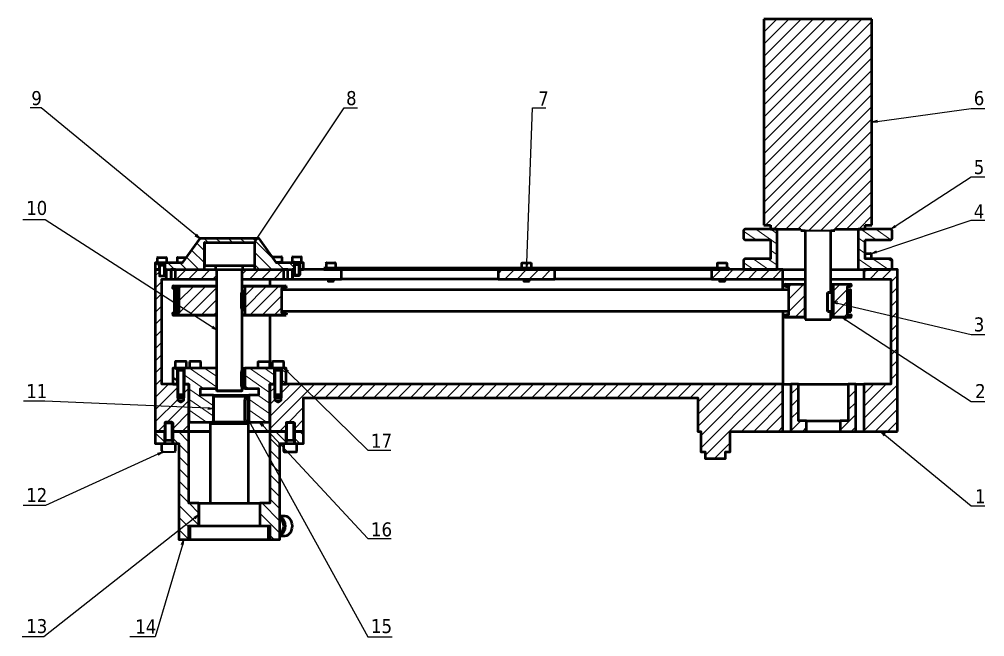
# Model space of a CAD drawing. Header units: millimetres. Extents: x 220 to 3754, y 460 to 2819.
# Drawn here: x 220 to 2359, y 460 to 1828 of the extents above; entities that cross this region are included whole.
import ezdxf
from ezdxf import colors
from ezdxf.entities.mleader import LeaderData, LeaderLine
from ezdxf.math import Vec2, Vec3

# ---------------------------------------------------------------- set-up
doc = ezdxf.new("R2010")
doc.units = ezdxf.units.MM
doc.layers.add('Nét mảnh', color=130, linetype='Continuous', lineweight=13)
doc.layers.add('Nét đậm', color=7, linetype='Continuous', lineweight=35)
doc.styles.add('PDF Tahoma', font='tahoma.ttf')
pattern_1 = [(45, (-56349.049, -12721.691), (-13.470384, 13.470384), [])]
pattern_2 = [(145, (-56349.049, -12721.691), (-10.926631, -15.6048464), [])]
pattern_3 = [(135, (-56349.049, -12721.691), (-13.470384, -13.470384), [])]

# ---------------------------------------------------------------- blocks, each defined once
blk = doc.blocks.new('_Open')
at = {"color": 0, "linetype": 'ByBlock', "lineweight": -2}
for p, q in [((-1, 0.17), (0, 0)), ((-1, -0.17), (0, 0)), ((0, 0), (-1, 0))]:
    blk.add_line(p, q, dxfattribs=at)

msp = doc.modelspace()

# ---------------------------------------------------------------- hatches: boundary and pattern name
at = {"layer": 'Nét mảnh', "true_color": 0x58ba48}
h = msp.add_hatch(dxfattribs=at)
h.set_pattern_fill('ANSI31', color=85, scale=6)
h.set_pattern_definition(pattern_1)
h.paths.add_polyline_path([(2109.1, 1827.6), (1869.8, 1827.6), (1869.8, 1371.9), (1884.6, 1371.9), (1884.6, 1362.8), (1951.9, 1362.8), (1951.9, 1359.9), (1961, 1359.9), (2017.9, 1359.9), (2027, 1359.9), (2027, 1362.8), (2094.3, 1362.8), (2094.3, 1371.9), (2109.1, 1371.9)])
h = msp.add_hatch(dxfattribs=at)
h.set_pattern_fill('ANSI31', color=85, scale=6, angle=100)
h.set_pattern_definition(pattern_2)
h.paths.add_polyline_path([(1884.6, 1338.9), (1884.6, 1297.3), (1827.7, 1297.3), (1824.8, 1294.4), (1824.8, 1276.2), (1827.7, 1273.4), (1899.4, 1273.4), (1899.4, 1362.8), (1827.7, 1362.8), (1824.8, 1359.9), (1824.8, 1342.3), (1827.7, 1338.9)])
h.paths.add_polyline_path([(2150.7, 1338.9), (2154.1, 1342.3), (2154.1, 1359.9), (2150.7, 1362.8), (2078.9, 1362.8), (2078.9, 1273.4), (2150.7, 1273.4), (2154.1, 1276.2), (2154.1, 1294.4), (2150.7, 1297.3), (2094.3, 1297.3), (2094.3, 1338.9)])
h = msp.add_hatch(dxfattribs=at)
h.set_pattern_fill('ANSI31', color=85, scale=6, angle=90)
h.set_pattern_definition(pattern_3)
h.paths.add_polyline_path([(581.3, 1288.2), (542.9, 1288.2, 0.413935), (542.6, 1287.9), (542.6, 1273.4), (630.3, 1273.4), (630.3, 1333.2), (631.5, 1333.2), (740.3, 1333.2), (741.4, 1333.2), (741.4, 1273.4), (829.7, 1273.4), (829.7, 1288.2), (790.4, 1288.2), (751.7, 1342.3), (620.1, 1342.3)])
h = msp.add_hatch(dxfattribs=at)
h.set_pattern_fill('ANSI31', color=85, scale=6, angle=90)
h.set_pattern_definition(pattern_3)
h.paths.add_polyline_path([(521.5, 1273.4), (530.6, 1273.4), (530.6, 1287.9, 0.414453), (530.4, 1288.2), (526.1, 1288.2), (521.5, 1288.2)])
h = msp.add_hatch(dxfattribs=at)
h.set_pattern_fill('ANSI31', color=85, scale=6, angle=90)
h.set_pattern_definition(pattern_3)
h.paths.add_polyline_path([(850.2, 1288.2), (841.7, 1288.2), (841.7, 1273.4), (850.2, 1273.4)])
h = msp.add_hatch(dxfattribs=at)
h.set_pattern_fill('ANSI31', color=85, scale=6)
h.set_pattern_definition(pattern_1)
h.paths.add_polyline_path([(572.2, 989.1), (570.5, 989.1), (570.5, 1019.3), (560.3, 1019.3), (536.3, 1019.3), (536.3, 1227.2), (521.5, 1236.6), (521.5, 914.5), (542.6, 914.5), (542.6, 933.9), (544.3, 935.6), (551.1, 935.6), (558.6, 935.6), (560.3, 933.9), (560.3, 914.5), (596.1, 914.5), (596.1, 1019.3), (585.9, 1019.3), (585.9, 989.1), (584.2, 989.1), (584.2, 983.4), (578.5, 979.4), (572.2, 983.4)])
h.paths.add_polyline_path([(536.3, 1252.3), (545.4, 1252.3), (545.4, 1273.4), (543.2, 1273.4), (542.6, 1272.8), (542.6, 1259.7), (540.9, 1258.5), (531.8, 1258.5), (530.6, 1259.7), (530.6, 1273.4), (521.5, 1273.4), (521.5, 1236.6), (536.3, 1227.2)])
h.paths.add_polyline_path([(657.7, 1273.4), (656, 1273.4), (630.3, 1273.4), (566.5, 1273.4), (566.5, 1252.3), (657.7, 1252.3)])
h.paths.add_polyline_path([(805.8, 1273.4), (741.4, 1273.4), (715.8, 1273.4), (714.1, 1273.4), (714.1, 1252.3), (805.8, 1252.3)])
h = msp.add_hatch(dxfattribs=at)
h.set_pattern_fill('ANSI31', color=85, scale=6, angle=90)
h.set_pattern_definition(pattern_3)
h.paths.add_polyline_path([(1792.4, 1276.2), (895.2, 1276.2), (895.2, 1273.4), (1792.4, 1273.4)])
h = msp.add_hatch(dxfattribs=at)
h.set_pattern_fill('ANSI31', color=85, scale=6)
h.set_pattern_definition(pattern_1)
h.paths.add_polyline_path([(1406.7, 1252.3), (1406.7, 1273.4), (1280.8, 1273.4), (1280.8, 1252.3)])
h = msp.add_hatch(dxfattribs=at)
h.set_pattern_fill('ANSI31', color=85, scale=6)
h.set_pattern_definition(pattern_1)
h.paths.add_polyline_path([(1753.6, 1273.4), (1753.6, 1252.3), (1912, 1252.3), (1912, 1273.4)])
h.paths.add_polyline_path([(2166, 1273.4), (2091.4, 1273.4), (2091.4, 1252.3), (2151.2, 1252.3), (2151.2, 1019.3), (2091.4, 1019.3), (2091.4, 914.5), (2166, 914.5)])
h = msp.add_hatch(dxfattribs=at)
h.set_pattern_fill('ANSI31', color=85, scale=6)
h.set_pattern_definition(pattern_1)
h.paths.add_polyline_path([(1961, 1240.3), (1919.4, 1240.3), (1916, 1240.9), (1914.8, 1236.9), (1918.8, 1235.8), (1923.9, 1235.8), (1923.9, 1173.1), (1918.8, 1173.1), (1914.8, 1172.5), (1916, 1168), (1919.4, 1168.5), (1961, 1168.5)])
h.paths.add_polyline_path([(2055, 1235.8), (2060.1, 1235.8), (2063.5, 1236.9), (2062.9, 1240.9), (2059.5, 1240.3), (2023.1, 1240.3), (2023.1, 1168.5), (2059.5, 1168.5), (2062.9, 1168), (2063.5, 1172.5), (2060.1, 1173.1), (2059.5, 1173.1), (2055, 1173.1)])
h = msp.add_hatch(dxfattribs=at)
h.set_pattern_fill('ANSI31', color=85, scale=6)
h.set_pattern_definition(pattern_1)
h.paths.add_polyline_path([(801.8, 1231.2), (806.2, 1231.2), (812.6, 1232.3), (811.5, 1236.9), (805.8, 1235.8), (719.8, 1235.8), (719.8, 1173.1), (805.8, 1173.1), (811.5, 1172), (812.6, 1176.5), (806.2, 1177.7), (801.8, 1177.7)])
h.paths.add_polyline_path([(657.7, 1235.8), (566, 1235.8), (560.3, 1236.9), (559.7, 1232.3), (566, 1231.2), (573.9, 1231.2), (573.9, 1203.5), (622.1, 1173.1), (657.7, 1173.1)])
h.paths.add_polyline_path([(573.9, 1203.5), (573.9, 1177.7), (565.4, 1177.7), (559.7, 1176.5), (560.3, 1172), (566, 1173.1), (622.1, 1173.1)])
h = msp.add_hatch(dxfattribs=at)
h.set_pattern_fill('ANSI31', color=85, scale=6, angle=90)
h.set_pattern_definition(pattern_3)
h.paths.add_polyline_path([(566, 1208.5), (563.1, 1210.3), (563.1, 1180.5), (566, 1180.5)])
h = msp.add_hatch(dxfattribs=at)
h.set_pattern_fill('ANSI31', color=85, scale=6, angle=100)
h.set_pattern_definition(pattern_2)
h.paths.add_polyline_path([(657.7, 1055.2), (591, 1055.2), (588.2, 1055.2), (585.9, 1053.5), (585.9, 1019.3), (596.1, 1019.3), (596.1, 935.6), (646.8, 935.6), (650.3, 935.6), (650.3, 992), (650.3, 995.4), (621.8, 995.4), (621.8, 1010.2), (657.7, 1010.2)])
h = msp.add_hatch(dxfattribs=at)
h.set_pattern_fill('ANSI31', color=85, scale=6, angle=100)
h.set_pattern_definition(pattern_2)
h.paths.add_polyline_path([(785.8, 1054.9, 0.411649), (785.5, 1055.2), (780.7, 1055.2), (719.8, 1055.2), (719.8, 1010.2), (749.9, 1010.2), (749.9, 995.4), (728.9, 995.4), (728.9, 935.6), (775.6, 935.6), (775.6, 1019.3), (785.8, 1019.3)])
h.paths.add_polyline_path([(811.5, 1055.2), (806.3, 1055.2), (801.5, 1055.2, 0.416978), (801.2, 1054.9), (801.2, 1019.3), (810.9, 1019.3), (811.5, 1019.9)])
h = msp.add_hatch(dxfattribs=at)
h.set_pattern_fill('ANSI31', color=85, scale=6)
h.set_pattern_definition(pattern_1)
h.paths.add_polyline_path([(850.2, 989.1), (862.5, 989.1), (836.7, 1019.3), (801.2, 1019.3), (801.2, 996.5), (801.2, 989.1), (799.5, 989.1), (799.5, 983.4), (793.8, 979.4), (787.5, 983.4), (787.5, 989.1), (785.8, 989.1), (785.8, 1019.3), (775.6, 1019.3), (775.6, 935.6), (775.6, 914.5), (811.5, 914.5), (811.5, 933.9), (813.2, 935.6), (820.6, 935.6), (827.4, 935.6), (829.7, 933.9), (829.7, 914.5), (850.2, 914.5)])
h.paths.add_polyline_path([(801.2, 996.5), (799.5, 995.4), (799.5, 989.1), (801.2, 989.1)], flags=17)
h.paths.add_polyline_path([(787.5, 995.4), (785.8, 996.5), (785.8, 989.1), (787.5, 989.1)], flags=17)
h.paths.add_polyline_path([(1912, 1019.3), (836.7, 1019.3), (862.5, 989.1), (1723.4, 989.1), (1723.4, 914.5), (1729.7, 914.5), (1729.7, 869.5), (1740, 869.5), (1740, 854.7), (1785, 854.7), (1785, 869.5), (1795.2, 869.5), (1795.2, 914.5), (1912, 914.5)])
h = msp.add_hatch(dxfattribs=at)
h.set_pattern_fill('ANSI31', color=85, scale=6)
h.set_pattern_definition(pattern_1)
h.paths.add_polyline_path([(2056.7, 938.4), (2039, 938.4), (2039, 914.5), (2073.2, 914.5), (2073.2, 1019.3), (2056.7, 1019.3)])
h.paths.add_polyline_path([(1946.2, 1019.3), (1929.6, 1019.3), (1929.6, 914.5), (1964.4, 914.5), (1964.4, 938.4), (1946.2, 938.4)])
h = msp.add_hatch(dxfattribs=at)
h.set_pattern_fill('ANSI31', color=85, scale=6, angle=90)
h.set_pattern_definition(pattern_3)
h.paths.add_polyline_path([(573.9, 887.7), (573.9, 675.2), (596.1, 675.2), (596.1, 705.4), (599, 705.4), (618.4, 705.4), (618.4, 756.1), (596.1, 756.1), (596.1, 914.5), (560.3, 914.5), (560.3, 888, 0.414297), (560.5, 887.7), (560.8, 887.7), (566.5, 887.7)])
h.paths.add_polyline_path([(521.5, 887.7), (536.3, 887.7), (542.3, 887.7, 0.414289), (542.6, 888), (542.6, 914.5), (521.5, 914.5)])
h.paths.add_polyline_path([(753.4, 705.4), (772.7, 705.4), (775.6, 705.4), (775.6, 675.2), (797.8, 675.2), (797.8, 887.7), (805.8, 887.7), (811.2, 887.7, 0.414097), (811.5, 888), (811.5, 914.5), (775.6, 914.5), (775.6, 756.1), (753.4, 756.1)])
h.paths.add_polyline_path([(850.2, 914.5), (829.7, 914.5), (829.7, 888, 0.414172), (830, 887.7), (835.4, 887.7), (850.2, 887.7)])
at = {"layer": 'Nét đậm', "true_color": 0x58ba48}
h = msp.add_hatch(dxfattribs=at)
h.set_pattern_fill('ANSI31', color=85, scale=6, angle=90)
h.set_pattern_definition(pattern_3)
h.paths.add_polyline_path([(2062.4, 1228.4), (2059.5, 1228.4), (2059.5, 1180.5), (2062.4, 1180.5)])
h = msp.add_hatch(dxfattribs=at)
h.set_pattern_fill('ANSI31', color=85, scale=6, angle=100)
h.set_pattern_definition(pattern_2)
h.paths.add_polyline_path([(560.3, 1019.3), (570.5, 1019.3), (570.5, 1054.9, 0.414163), (570.2, 1055.2), (565.4, 1055.2), (560.3, 1055.2)])

# ---------------------------------------------------------------- linework, layer by layer
at = {"layer": 'Nét đậm', "lineweight": 50}
for p, q in [((2109.1, 1827.6), (1869.8, 1827.6)), ((1869.8, 1827.6), (1869.8, 1371.9)), ((2109.1, 1371.9), (2109.1, 1827.6)), ((1869.8, 1371.9), (1884.6, 1371.9)), ((1884.6, 1371.9), (1884.6, 1362.8)), ((2094.3, 1362.8), (2094.3, 1371.9)), ((2094.3, 1371.9), (2109.1, 1371.9)), ((1884.6, 1362.8), (1951.9, 1362.8)), ((1951.9, 1362.8), (1951.9, 1359.9)), ((1951.9, 1359.9), (1961, 1359.9)), ((1961, 1359.9), (1961, 1162.8)), ((2017.9, 1222.7), (2017.9, 1359.9)), ((2017.9, 1359.9), (2027, 1359.9)), ((2027, 1359.9), (2027, 1362.8)), ((2027, 1362.8), (2094.3, 1362.8)), ((805.8, 1235.8), (719.8, 1235.8)), ((719.8, 1235.8), (719.8, 1173.1)), ((811.5, 1236.9), (805.8, 1235.8)), ((806.2, 1231.2), (812.6, 1232.3)), ((812.6, 1232.3), (811.5, 1236.9)), ((2010.5, 1221.5), (2010.5, 1222.7)), ((2010.5, 1222.7), (2017.9, 1222.7)), ((2010.5, 1213.5), (2010.5, 1221.5)), ((2011.7, 1213.5), (2011.7, 1222.7)), ((2021.3, 1213.5), (2021.3, 1222.7)), ((2021.3, 1222.7), (2022.5, 1221.5)), ((2022.5, 1221.5), (2022.5, 1213.5)), ((2010.5, 1189.6), (2010.5, 1213.5)), ((2011.7, 1189.6), (2011.7, 1213.5)), ((2021.3, 1189.6), (2021.3, 1213.5)), ((2022.5, 1213.5), (2022.5, 1189.6)), ((806.2, 1177.7), (812.6, 1176.5)), ((812.6, 1176.5), (811.5, 1172)), ((2010.5, 1181.6), (2010.5, 1189.6)), ((2010.5, 1180.5), (2010.5, 1181.6)), ((2017.9, 1180.5), (2010.5, 1180.5)), ((2011.7, 1180.5), (2011.7, 1189.6)), ((2011.7, 1180.5), (2021.3, 1180.5)), ((2017.9, 1162.8), (2017.9, 1180.5)), ((2021.3, 1180.5), (2021.3, 1189.6)), ((2022.5, 1181.6), (2021.3, 1180.5)), ((2022.5, 1189.6), (2022.5, 1181.6)), ((719.8, 1173.1), (805.8, 1173.1)), ((805.8, 1173.1), (811.5, 1172)), ((811.5, 1172), (805.8, 1173.1)), ((1961, 1162.8), (2017.9, 1162.8))]:
    msp.add_line(p, q, dxfattribs=at)
at = {"layer": 'Nét đậm'}
for p, q in [((1961, 1359.9), (2017.9, 1359.9)), ((782.4, 1301.8), (782.1, 1301.8)), ((806.2, 1231.2), (805.8, 1231.2)), ((2059.5, 1173.1), (2060.1, 1173.1)), ((538.3, 869.5), (564.5, 869.5))]:
    msp.add_line(p, q, dxfattribs=at)
at = {"layer": 'Nét đậm', "lineweight": 50}
for points in [[(1827.7, 1338.9), (1884.6, 1338.9), (1884.6, 1297.3), (1827.7, 1297.3), (1824.8, 1294.4), (1824.8, 1276.2), (1827.7, 1273.4), (1899.4, 1273.4), (1899.4, 1362.8), (1827.7, 1362.8), (1824.8, 1359.9), (1824.8, 1342.3)], [(2094.3, 1338.9), (2150.7, 1338.9), (2154.1, 1342.3), (2154.1, 1359.9), (2150.7, 1362.8), (2078.9, 1362.8), (2078.9, 1273.4), (2150.7, 1273.4), (2154.1, 1276.2), (2154.1, 1294.4), (2150.7, 1297.3), (2094.3, 1297.3)], [(850.2, 1273.4), (850.2, 1288.2), (841.7, 1288.2), (841.7, 1273.4)], [(566.5, 1252.3), (566.5, 1273.4), (556.3, 1273.4), (556.3, 1252.3)], [(805.8, 1273.4), (805.8, 1252.3), (815.5, 1252.3), (815.5, 1273.4)], [(895.2, 1276.2), (895.2, 1273.4), (1792.4, 1273.4), (1792.4, 1276.2)], [(1406.7, 1252.3), (1406.7, 1273.4), (1280.8, 1273.4), (1280.8, 1252.3)], [(1753.6, 1273.4), (1753.6, 1252.3), (1912, 1252.3), (1912, 1273.4)], [(2166, 914.5), (2166, 1273.4), (2091.4, 1273.4), (2091.4, 1252.3), (2151.2, 1252.3), (2151.2, 1019.3), (2091.4, 1019.3), (2091.4, 914.5)], [(542.6, 1259.7), (540.9, 1258.5), (531.8, 1258.5), (530.6, 1259.7)], [(841.7, 1261.4), (839.9, 1259.7), (830.8, 1259.7), (829.7, 1261.4)], [(916.3, 1247.7), (915.1, 1246.6), (905.5, 1246.6), (904.3, 1247.7)], [(1349.8, 1247.7), (1348.6, 1246.6), (1338.9, 1246.6), (1337.8, 1247.7)], [(1783.2, 1247.7), (1782.1, 1246.6), (1772.4, 1246.6), (1771.3, 1247.7)], [(566, 1228.4), (563.1, 1228.4), (563.1, 1180.5), (566, 1180.5)], [(718.6, 1192.5), (718.6, 1185.1), (717.5, 1183.4), (717.5, 1192.5), (717.5, 1216.4), (717.5, 1225.5), (718.6, 1224.4), (718.6, 1216.4)], [(2062.4, 1180.5), (2062.4, 1228.4), (2059.5, 1228.4), (2059.5, 1180.5)], [(1929.6, 1019.3), (1929.6, 914.5), (1964.4, 914.5), (1964.4, 938.4), (1946.2, 938.4), (1946.2, 1019.3)], [(2073.2, 914.5), (2073.2, 1019.3), (2056.7, 1019.3), (2056.7, 938.4), (2039, 938.4), (2039, 914.5)], [(727.7, 932.1), (724.9, 935.6), (650.3, 935.6), (646.8, 935.6), (644, 932.1)], [(644, 914.5), (596.1, 914.5)], [(775.6, 914.5), (727.7, 914.5)]]:
    msp.add_lwpolyline(points, close=True, dxfattribs=at)
for points in [[(542.6, 1259.7), (542.6, 1288.2), (542.6, 1273.4), (630.3, 1273.4), (630.3, 1333.2), (631.5, 1333.2), (740.3, 1333.2), (741.4, 1333.2), (741.4, 1273.4), (829.7, 1273.4), (829.7, 1288.2), (790.4, 1288.2), (751.7, 1342.3), (620.1, 1342.3), (581.3, 1288.2), (546.6, 1288.2), (526.1, 1288.2), (521.5, 1288.2), (521.5, 1273.4), (530.6, 1273.4), (530.6, 1288.2), (530.6, 1259.7)], [(630.3, 1332), (630.3, 1283)], [(741.4, 1332), (741.4, 1283)], [(2094.3, 1309.2), (2106.2, 1309.2)], [(2107.4, 1308.1), (2107.4, 1297.3)], [(526.1, 1299), (526.1, 1288.2)], [(527.2, 1300.1), (545.4, 1300.1)], [(546.6, 1299), (546.6, 1288.2)], [(569.9, 1299), (569.9, 1288.2)], [(571.1, 1300.1), (589.3, 1300.1)], [(782.4, 1301.8), (800.9, 1301.8)], [(789.2, 1289.9), (802.3, 1289.9), (802.3, 1300.7)], [(797.8, 1289.3), (797.8, 1288.2)], [(825.1, 1300.7), (825.1, 1289.9), (845.6, 1289.9), (845.6, 1300.7)], [(826.3, 1301.8), (844.5, 1301.8)], [(829.7, 1289.3), (829.7, 1261.4)], [(829.7, 1284.2), (841.7, 1284.2)], [(841.7, 1289.3), (841.7, 1261.4)], [(899.8, 1287), (899.8, 1276.2)], [(900.9, 1288.2), (919.7, 1288.2)], [(920.8, 1287), (920.8, 1276.2)], [(530.6, 1273.4), (521.5, 1273.4), (521.5, 914.5), (542.6, 914.5)], [(530.6, 1283), (542.6, 1283)], [(570.5, 1019.3), (536.3, 1019.3), (536.3, 1252.3), (546.6, 1252.3), (546.6, 1273.4), (542.6, 1273.4)], [(630.3, 1273.4), (656, 1273.4), (715.8, 1273.4), (741.4, 1273.4)], [(631.2, 1282.5), (740.6, 1282.5)], [(656, 1273.4), (656, 1282.5)], [(657.7, 1005.6), (657.7, 1273.4)], [(714.1, 1051.8), (714.1, 1183.4), (714.1, 1183.9), (714.1, 1184.5), (714.1, 1185.1), (713.5, 1186.2), (713.5, 1187.3), (712.9, 1189), (712.9, 1190.8), (712.9, 1192.5), (712.9, 1216.4), (712.9, 1218.1), (712.9, 1219.8), (713.5, 1221.5), (713.5, 1222.7), (714.1, 1223.8), (714.1, 1224.9), (714.1, 1225.5), (714.1, 1273.4)], [(715.8, 1273.4), (715.8, 1282.5)], [(829.7, 1273.4), (825.1, 1273.4), (825.1, 1252.3), (933.9, 1252.3), (933.9, 1273.4), (841.7, 1273.4)], [(1912, 1273.4), (1961, 1273.4)], [(2017.9, 1273.4), (2078.9, 1273.4)], [(546.6, 1252.3), (556.3, 1252.3)], [(566.5, 1252.3), (657.7, 1252.3)], [(714.1, 1252.3), (805.8, 1252.3)], [(775.6, 1252.3), (775.6, 1236.9)], [(815.5, 1252.3), (825.1, 1252.3)], [(904.3, 1252.3), (904.3, 1247.7)], [(916.3, 1252.3), (916.3, 1247.7)], [(1280.8, 1252.3), (1266, 1252.3), (949.3, 1252.3), (933.9, 1252.3)], [(1337.8, 1252.3), (1337.8, 1247.7)], [(1349.8, 1252.3), (1349.8, 1247.7)], [(1753.6, 1252.3), (1738.2, 1252.3), (1421.5, 1252.3), (1406.7, 1252.3)], [(1771.3, 1252.3), (1771.3, 1247.7)], [(1783.2, 1252.3), (1783.2, 1247.7)], [(1912, 1228.4), (1912, 1252.3), (1961, 1252.3)], [(1918.8, 1173.1), (1914.8, 1172.5), (1916, 1168), (1919.4, 1168.5), (1961, 1168.5), (1961, 1240.3), (1919.4, 1240.3), (1916, 1240.9), (1914.8, 1236.9), (1918.8, 1235.8)], [(1916, 1240.9), (1961, 1240.9)], [(2017.9, 1252.3), (2091.4, 1252.3)], [(2017.9, 1240.9), (2062.9, 1240.9)], [(2017.9, 1240.3), (2023.1, 1240.3)], [(2060.1, 1235.8), (2063.5, 1236.9), (2062.9, 1240.9), (2059.5, 1240.3), (2023.1, 1240.3), (2023.1, 1168.5), (2059.5, 1168.5), (2062.9, 1168), (2063.5, 1172.5), (2060.1, 1173.1)], [(565.4, 1177.7), (559.7, 1176.5), (560.3, 1172), (566, 1173.1), (657.7, 1173.1), (657.7, 1235.8), (566, 1235.8), (560.3, 1236.9), (559.7, 1232.3), (566, 1231.2)], [(560.3, 1236.9), (657.7, 1236.9)], [(566, 1231.2), (573.9, 1231.2), (573.9, 1177.7), (565.4, 1177.7)], [(566, 1228.4), (569.9, 1228.4)], [(569.9, 1177.7), (569.9, 1231.2)], [(714.1, 1236.9), (811.5, 1236.9)], [(714.1, 1235.8), (719.8, 1235.8)], [(717.5, 1225.5), (714.1, 1225.5)], [(806.2, 1177.7), (801.8, 1177.7), (801.8, 1231.2), (805.8, 1231.2)], [(1923.9, 1228.4), (801.8, 1228.4)], [(1918.8, 1235.8), (1923.9, 1235.8), (1923.9, 1173.1), (1918.8, 1173.1)], [(2021.3, 1222.7), (2011.7, 1222.7)], [(2059.5, 1173.1), (2055, 1173.1), (2055, 1235.8), (2060.1, 1235.8)], [(2055, 1228.4), (2059.5, 1228.4)], [(566, 1180.5), (569.9, 1180.5)], [(717.5, 1183.4), (714.1, 1183.4)], [(1923.9, 1180.5), (801.8, 1180.5)], [(1912, 1180.5), (1912, 1019.3), (1929.6, 1019.3)], [(2055, 1180.5), (2059.5, 1180.5)], [(560.3, 1172), (657.7, 1172)], [(719.8, 1173.1), (714.1, 1173.1)], [(714.1, 1172), (811.5, 1172)], [(775.6, 1172), (775.6, 1055.2)], [(1916, 1168), (1961, 1168)], [(2023.1, 1168.5), (2017.9, 1168.5)], [(2017.9, 1168), (2062.9, 1168)], [(591, 1055.2), (570.5, 1055.2), (565.4, 1055.2), (560.3, 1055.2), (560.3, 1019.3), (570.5, 1019.3), (570.5, 1054.9), (570.5, 996.5)], [(585.9, 996.5), (584.2, 995.4), (572.2, 995.4), (570.5, 996.5), (585.9, 996.5), (585.9, 1054.9), (585.9, 1019.3), (596.1, 1019.3), (596.1, 935.6), (646.8, 935.6)], [(570.5, 1050.6), (585.9, 1050.6)], [(714.1, 1005.6), (712.9, 1003.9), (658.8, 1003.9), (657.7, 1005.6), (714.1, 1005.6), (714.1, 1010.2), (714.1, 1010.8), (714.1, 1011.9), (713.5, 1013), (713.5, 1014.2), (712.9, 1015.9), (712.9, 1017.6), (712.9, 1019.3), (712.9, 1043.2), (712.9, 1044.9), (712.9, 1046.6), (713.5, 1047.8), (713.5, 1049.5), (714.1, 1050.6), (714.1, 1051.2), (714.1, 1051.8), (717.5, 1051.8)], [(714.1, 1055.2), (719.8, 1055.2)], [(719.8, 1010.2), (717.5, 1010.2), (717.5, 1019.3), (717.5, 1043.2), (717.5, 1051.8), (718.6, 1050.6), (718.6, 1043.2), (718.6, 1019.3), (718.6, 1011.3), (717.5, 1010.2), (714.1, 1010.2)], [(806.3, 1055.2), (785.8, 1055.2), (780.7, 1055.2), (719.8, 1055.2), (719.8, 1010.2), (749.9, 1010.2), (749.9, 995.4), (728.9, 995.4), (728.9, 935.6), (775.6, 935.6), (775.6, 1019.3), (785.8, 1019.3), (785.8, 1054.9), (785.8, 996.5)], [(785.8, 1050.6), (801.2, 1050.6)], [(560.3, 933.9), (558.6, 935.6), (551.1, 935.6), (544.3, 935.6), (542.6, 933.9), (560.3, 933.9), (560.3, 887.7), (560.3, 914.5), (596.1, 914.5), (596.1, 1019.3), (585.9, 1019.3)], [(785.8, 1019.3), (775.6, 1019.3), (775.6, 914.5), (811.5, 914.5)], [(829.7, 933.9), (829.7, 887.7), (829.7, 914.5), (850.2, 914.5), (850.2, 989.1), (1723.4, 989.1), (1723.4, 914.5), (1729.7, 914.5), (1729.7, 869.5), (1740, 869.5), (1740, 854.7), (1785, 854.7), (1785, 869.5), (1795.2, 869.5), (1795.2, 914.5), (1912, 914.5), (1912, 1019.3), (801.2, 1019.3)], [(1946.2, 1019.3), (2056.7, 1019.3)], [(2073.2, 1019.3), (2091.4, 1019.3)], [(585.9, 989.1), (570.5, 989.1)], [(584.2, 995.4), (584.2, 983.4), (578.5, 979.4), (572.2, 983.4), (572.2, 995.4)], [(650.3, 995.4), (653.1, 995.4)], [(722, 935.6), (721.5, 935.6), (721.5, 936.1), (720.9, 937.3), (720.9, 939), (720.3, 940.7), (719.8, 943), (719.8, 945.2), (719.8, 947.5), (719.8, 977.1), (719.8, 979.4), (719.8, 981.7), (720.3, 984), (720.9, 985.7), (720.9, 987.4), (721.5, 988.5), (721.5, 989.1), (722, 989.1), (722, 992), (650.3, 992), (653.1, 995.4), (718.6, 995.4), (722, 992)], [(718.6, 995.4), (719.8, 995.4), (728.9, 995.4)], [(719.8, 995.4), (719.8, 994.2)], [(726.6, 989.1), (722, 989.1)], [(728.9, 935.6), (726.6, 935.6), (726.6, 947.5), (726.6, 977.1), (726.6, 989.1), (727.7, 988), (727.7, 977.1), (727.7, 947.5), (727.7, 936.7), (726.6, 935.6), (724.9, 935.6)], [(801.2, 989.1), (785.8, 989.1)], [(799.5, 995.4), (799.5, 983.4), (793.8, 979.4), (787.5, 983.4), (787.5, 995.4)], [(572.2, 983.4), (584.2, 983.4)], [(787.5, 983.4), (799.5, 983.4)], [(542.6, 933.9), (542.6, 887.7), (542.6, 914.5), (521.5, 914.5), (521.5, 887.7), (536.3, 887.7), (560.8, 887.7), (566.5, 887.7)], [(644, 756.1), (644, 932.1)], [(727.7, 756.1), (727.7, 932.1)], [(811.5, 933.9), (813.2, 935.6), (820.6, 935.6), (827.4, 935.6), (829.7, 933.9), (811.5, 933.9), (811.5, 887.7), (811.5, 914.5), (775.6, 914.5), (775.6, 756.1), (753.4, 756.1), (753.4, 705.4)], [(1964.4, 938.4), (2039, 938.4)], [(618.4, 705.4), (618.4, 756.1), (596.1, 756.1), (596.1, 914.5), (560.3, 914.5)], [(805.8, 887.7), (829.7, 887.7), (835.4, 887.7), (850.2, 887.7), (850.2, 914.5), (829.7, 914.5)], [(1912, 914.5), (1929.6, 914.5)], [(1964.4, 914.5), (2039, 914.5)], [(2073.2, 914.5), (2091.4, 914.5)], [(536.3, 871.5), (536.3, 887.7)], [(542.6, 895.1), (560.3, 895.1)], [(566.5, 871.2), (566.5, 887.7), (573.9, 887.7), (573.9, 675.2), (596.1, 675.2), (596.1, 705.4), (599, 705.4), (753.4, 705.4), (772.7, 705.4), (775.6, 705.4), (775.6, 675.2), (797.8, 675.2), (797.8, 887.7), (805.8, 887.7), (805.8, 871.2)], [(811.5, 895.1), (829.7, 895.1)], [(835.4, 871.2), (835.4, 887.7)], [(807.8, 869.5), (833.7, 869.5)], [(618.4, 756.1), (619.5, 756.1), (752.2, 756.1), (753.4, 756.1)], [(618.4, 755), (618.4, 706)], [(753.4, 755), (753.4, 706)], [(797.8, 727.7), (808.6, 727.7), (812, 727.1), (815.5, 725.4), (818.3, 722.5), (821.1, 719.1), (822.9, 715.1), (824, 710), (824.6, 705.4), (824, 700.3), (822.9, 695.2), (821.1, 691.2), (818.3, 687.8), (815.5, 684.9), (812, 683.2), (808.6, 682.7), (797.8, 682.7)], [(599, 675.2), (599, 705.4)], [(772.7, 675.2), (772.7, 705.4)], [(596.1, 675.2), (599, 675.2), (772.7, 675.2), (775.6, 675.2)]]:
    msp.add_lwpolyline(points, dxfattribs=at)
at = {"layer": 'Nét đậm', "lineweight": 40}
for points in [[(830.8, 1284.2), (830.8, 1259.7)], [(839.9, 1259.7), (839.9, 1284.2)], [(531.8, 1283), (531.8, 1258.5)], [(540.9, 1258.5), (540.9, 1283)], [(545.4, 1273.4), (545.4, 1252.3)], [(557.4, 1252.3), (557.4, 1273.4)], [(814.3, 1273.4), (814.3, 1252.3)], [(826.3, 1252.3), (826.3, 1273.4)], [(905.5, 1252.3), (905.5, 1246.6)], [(915.1, 1246.6), (915.1, 1252.3)], [(1338.9, 1252.3), (1338.9, 1246.6)], [(1348.6, 1246.6), (1348.6, 1252.3)], [(1772.4, 1252.3), (1772.4, 1246.6)], [(1782.1, 1246.6), (1782.1, 1252.3)], [(572.2, 1050.6), (572.2, 995.4)], [(584.2, 995.4), (584.2, 1050.6)], [(787.5, 1050.6), (787.5, 995.4)], [(799.5, 995.4), (799.5, 1050.6)], [(570.5, 1019.3), (570.5, 989.1)], [(585.9, 989.1), (585.9, 1019.3)], [(785.8, 1019.3), (785.8, 989.1)], [(801.2, 989.1), (801.2, 1019.3)], [(544.3, 935.6), (544.3, 895.1)], [(558.6, 895.1), (558.6, 935.6)], [(813.2, 935.6), (813.2, 895.1)], [(827.4, 895.1), (827.4, 935.6)]]:
    msp.add_lwpolyline(points, dxfattribs=at)
at = {"layer": 'Nét đậm', "lineweight": 50}
for points in [[(1333.2, 1276.2), (1333.2, 1286.7, -0.414214), (1334.7, 1288.2), (1352.8, 1288.2, -0.414214), (1354.3, 1286.7), (1354.3, 1276.2)], [(1766.7, 1276.2), (1766.7, 1286.7, -0.414214), (1768.2, 1288.2), (1786.3, 1288.2, -0.414214), (1787.8, 1286.7), (1787.8, 1276.2)], [(650.3, 992), (650.3, 935.6), (650.3, 995.4), (621.8, 995.4), (621.8, 1010.2), (657.7, 1010.2), (657.7, 1055.2), (591, 1055.2), (591, 1068.5, 0.414214), (589.5, 1070), (566.9, 1070, 0.414214), (565.4, 1068.5), (565.4, 1055.2)], [(622.3, 1055.2), (622.3, 1068.5, 0.414214), (620.8, 1070), (598.8, 1070, 0.414214), (597.3, 1068.5), (597.3, 1055.2)], [(749.4, 1055.2), (749.4, 1068.5, -0.414214), (750.9, 1070), (772.9, 1070, -0.414214), (774.4, 1068.5), (774.4, 1055.2)], [(801.2, 996.5), (799.5, 995.4), (787.5, 995.4), (785.8, 996.5), (801.2, 996.5), (801.2, 1054.9), (801.2, 1019.3), (811.5, 1019.3), (811.5, 1055.2), (806.3, 1055.2), (806.3, 1068.5, 0.414214), (804.8, 1070), (782.2, 1070, 0.414214), (780.7, 1068.5), (780.7, 1055.2)]]:
    msp.add_lwpolyline(points, format="xyb", dxfattribs=at)
at = {"layer": 'Nét đậm', "lineweight": 25}
for points in [[(542.6, 1272.8), (543.2, 1273.4)], [(810.9, 1019.3), (811.5, 1019.9)], [(573.9, 675.2), (573.9, 675.8)]]:
    msp.add_lwpolyline(points, dxfattribs=at)
at = {"layer": 'Nét đậm', "lineweight": 50}
for centre, radius, start, end in [((631.2, 1332.3), 0.854, 89.9898, 179.997), ((740.5, 1332.3), 0.854, 0.003, 90.0102), ((2105.9, 1307.8), 1.42, 0, 90), ((527.3, 1298.9), 1.19, 92.5147, 177.4853), ((530.4, 1287.9), 0.285, 359.9903, 89.9974), ((542.9, 1287.9), 0.285, 89.9964, 180.0036), ((545.4, 1298.9), 1.19, 2.5147, 87.4853), ((571.1, 1298.9), 1.19, 92.5147, 177.4853), ((589.3, 1298.9), 1.19, 62.7565, 87.4853), ((631.2, 1283.4), 0.854, 179.0484, 269.0501), ((740.5, 1283.3), 0.854, 269.993, 359.9947), ((782.1, 1300.4), 1.42, 89.9988, 142.4147), ((798.1, 1289.6), 0.285, 89.9964, 180.0036), ((800.9, 1300.3), 1.5, 13.845, 88.8306), ((826.3, 1300.6), 1.19, 92.5147, 177.4853), ((829.4, 1289.6), 0.285, 359.9903, 89.9974), ((841.9, 1289.6), 0.285, 89.9964, 180.0036), ((844.4, 1300.6), 1.19, 2.5147, 87.4853), ((900.9, 1287), 1.19, 92.5147, 177.4853), ((919.6, 1287), 1.19, 2.5147, 87.4853), ((570.2, 1054.9), 0.285, 359.9903, 89.9974), ((586.2, 1054.9), 0.285, 89.9964, 180.0036), ((785.5, 1054.9), 0.285, 359.9903, 89.9974), ((801.5, 1054.9), 0.285, 89.9964, 180.0036), ((542.3, 888), 0.285, 269.9903, 359.9974), ((560.5, 888), 0.285, 179.9903, 269.9974), ((811.2, 888), 0.285, 269.9903, 359.9974), ((830, 888), 0.285, 179.9903, 269.9974), ((538.3, 871.5), 1.99, 179.9938, 269.994), ((564.5, 871.5), 2.04, 270.5284, 350.6681), ((807.8, 871.5), 1.99, 180.006, 270.0062), ((833.4, 871.5), 1.99, 269.9938, 359.994), ((784.7, 705.2), 25.1, 301.4958, 58.5042), ((785.2, 705.2), 21, 306.8029, 53.1971)]:
    msp.add_arc(centre, radius, start, end, dxfattribs=at)

# ---------------------------------------------------------------- texts
at = {"layer": 'Nét đậm', "attachment_point": 4, "style": 'PDF Tahoma'}
for s, insert, char_height in [('9', (247, 1652.8), 31.1), ('8', (944.2, 1652.8), 31.1), ('6', (2334.6, 1652.8), 31.1), ('7', (1369.7, 1652.2), 31.1), ('5', (2334.6, 1500.1), 31.1), ('10', (235.6, 1409.5), 31.06), ('4', (2334.6, 1402.1), 31.1), ('3', (2334.6, 1151.5), 31.1), ('11', (235.6, 1004), 31.06), ('2', (2337.5, 1004), 31.1), ('17', (999.4, 894), 31.06), ('12', (235.6, 773.8), 31.06), ('1', (2337.5, 771), 31.1), ('16', (999.4, 697.5), 31.06), ('13', (235.6, 483.3), 31.06), ('14', (477.1, 482.7), 31.06), ('15', (999.4, 483.3), 31.06)]:
    msp.add_mtext(s, dxfattribs=dict(at, insert=insert, char_height=char_height))

# ---------------------------------------------------------------- leaders
at = {"layer": 'Nét đậm'}
ml = msp.add_multileader_mtext('Standard', dxfattribs=at)
ml.set_content('', color=256)
ml.set_leader_properties()
ml.set_arrow_properties(name='OPEN')
ml.build(insert=Vec2(0, 0))
ml.multileader.update_dxf_attribs({"text_left_attachment_type": 5, "arrow_head_size": 12})
ctx = ml.context
ctx.base_point, ctx.char_height, ctx.arrow_head_size, ctx.landing_gap_size, ctx.plane_origin = Vec3(232.5, 1624.9), 13.1, 12, 6, Vec3(620.1, 1342.3)
ctx.left_attachment, ctx.text_align_type = 5, 2
notes = []
notes.append((ctx, [(0, (1, 1, 0), (268.5, 1631.5), (-1, 0), 24, [(0, [(620.1, 1342.3)], 0, [])])]))
ctx.mtext.insert, ctx.mtext.alignment, ctx.mtext.flow_direction = Vec3(238.5, 1638), 3, 5
ml = msp.add_multileader_mtext('Standard', dxfattribs=at)
ml.set_content('', color=256)
ml.set_leader_properties()
ml.set_arrow_properties(name='OPEN')
ml.build(insert=Vec2(0, 0))
ml.multileader.update_dxf_attribs({"text_left_attachment_type": 5, "arrow_head_size": 12})
ctx = ml.context
ctx.base_point, ctx.char_height, ctx.arrow_head_size, ctx.landing_gap_size, ctx.plane_origin = Vec3(963.8, 1631.5), 13.1, 12, 6, Vec3(740.8, 1333.2)
ctx.left_attachment = 5
notes.append((ctx, [(0, (1, 1, 0), (939.8, 1631.5), (1, 0), 24, [(0, [(740.8, 1333.2)], 0, [])])]))
ctx.mtext.insert, ctx.mtext.flow_direction = Vec3(969.8, 1644.6), 5
ml = msp.add_multileader_mtext('Standard', dxfattribs=at)
ml.set_content('', color=256)
ml.set_leader_properties()
ml.set_arrow_properties(name='OPEN')
ml.build(insert=Vec2(0, 0))
ml.multileader.update_dxf_attribs({"text_left_attachment_type": 5, "arrow_head_size": 12})
ctx = ml.context
ctx.base_point, ctx.char_height, ctx.arrow_head_size, ctx.landing_gap_size, ctx.plane_origin = Vec3(1380.9, 1631.5), 13.1, 12, 6, Vec3(1182.6, 1276.2)
ctx.left_attachment = 5
notes.append((ctx, [(0, (1, 1, 0), (1356.9, 1631.5), (1, 0), 24, [(0, [(1343.8, 1276.2)], 0, [])])]))
ctx.mtext.insert, ctx.mtext.flow_direction = Vec3(1386.9, 1644.6), 5
ml = msp.add_multileader_mtext('Standard', dxfattribs=at)
ml.set_content('', color=256)
ml.set_leader_properties()
ml.set_arrow_properties(name='OPEN')
ml.build(insert=Vec2(0, 0))
ml.multileader.update_dxf_attribs({"text_left_attachment_type": 5, "arrow_head_size": 12})
ctx = ml.context
ctx.base_point, ctx.char_height, ctx.arrow_head_size, ctx.landing_gap_size, ctx.plane_origin = Vec3(2352.8, 1629.7), 13.1, 12, 6, Vec3(2109.1, 1599.7)
ctx.left_attachment = 5
notes.append((ctx, [(0, (1, 1, 0), (2328.8, 1629.7), (1, 0), 24, [(0, [(2109.1, 1599.7)], 0, [])])]))
ctx.mtext.insert, ctx.mtext.flow_direction = Vec3(2358.8, 1642.9), 5
ml = msp.add_multileader_mtext('Standard', dxfattribs=at)
ml.set_content('', color=256)
ml.set_leader_properties()
ml.set_arrow_properties(name='OPEN')
ml.build(insert=Vec2(0, 0))
ml.multileader.update_dxf_attribs({"text_left_attachment_type": 5, "arrow_head_size": 12})
ctx = ml.context
ctx.base_point, ctx.char_height, ctx.arrow_head_size, ctx.landing_gap_size, ctx.plane_origin = Vec3(2352.8, 1478.8), 13.1, 12, 6, Vec3(2150.7, 1362.8)
ctx.left_attachment = 5
notes.append((ctx, [(0, (1, 1, 0), (2328.8, 1478.8), (1, 0), 24, [(0, [(2150.7, 1362.8)], 0, [])])]))
ctx.mtext.insert, ctx.mtext.flow_direction = Vec3(2358.8, 1491.9), 5
ml = msp.add_multileader_mtext('Standard', dxfattribs=at)
ml.set_content('', color=256)
ml.set_leader_properties()
ml.set_arrow_properties(name='OPEN')
ml.build(insert=Vec2(0, 0))
ml.multileader.update_dxf_attribs({"text_left_attachment_type": 5, "arrow_head_size": 12})
ctx = ml.context
ctx.base_point, ctx.char_height, ctx.arrow_head_size, ctx.landing_gap_size, ctx.plane_origin = Vec3(216.4, 1376.9), 13.1, 12, 6, Vec3(657.7, 1139.5)
ctx.left_attachment, ctx.text_align_type = 5, 2
notes.append((ctx, [(0, (1, 1, 0), (277.6, 1383.5), (-1, 0), 49.2, [(0, [(657.7, 1139.5)], 0, [])])]))
ctx.mtext.insert, ctx.mtext.alignment, ctx.mtext.flow_direction = Vec3(222.4, 1390), 3, 5
ml = msp.add_multileader_mtext('Standard', dxfattribs=at)
ml.set_content('', color=256)
ml.set_leader_properties()
ml.set_arrow_properties(name='OPEN')
ml.build(insert=Vec2(0, 0))
ml.multileader.update_dxf_attribs({"text_left_attachment_type": 5, "arrow_head_size": 12})
ctx = ml.context
ctx.base_point, ctx.char_height, ctx.arrow_head_size, ctx.landing_gap_size, ctx.plane_origin = Vec3(2352.8, 1382.5), 13.1, 12, 6, Vec3(2107.4, 1308.1)
ctx.left_attachment = 5
notes.append((ctx, [(0, (1, 1, 0), (2328.8, 1382.5), (1, 0), 24, [(0, [(2107.4, 1308.1)], 0, [])])]))
ctx.mtext.insert, ctx.mtext.flow_direction = Vec3(2358.8, 1395.6), 5
ml = msp.add_multileader_mtext('Standard', dxfattribs=at)
ml.set_content('', color=256)
ml.set_leader_properties()
ml.set_arrow_properties(name='OPEN')
ml.build(insert=Vec2(0, 0))
ml.multileader.update_dxf_attribs({"text_left_attachment_type": 5, "arrow_head_size": 12})
ctx = ml.context
ctx.base_point, ctx.char_height, ctx.arrow_head_size, ctx.landing_gap_size, ctx.plane_origin = Vec3(2352.8, 1129.3), 13.1, 12, 6, Vec3(2021.3, 1201.6)
ctx.left_attachment = 5
notes.append((ctx, [(0, (1, 1, 0), (2328.8, 1129.3), (1, 0), 24, [(0, [(2021.3, 1201.6)], 0, [])])]))
ctx.mtext.insert, ctx.mtext.flow_direction = Vec3(2358.8, 1142.4), 5
ml = msp.add_multileader_mtext('Standard', dxfattribs=at)
ml.set_content('', color=256)
ml.set_leader_properties()
ml.set_arrow_properties(name='OPEN')
ml.build(insert=Vec2(0, 0))
ml.multileader.update_dxf_attribs({"text_left_attachment_type": 5, "arrow_head_size": 12})
ctx = ml.context
ctx.base_point, ctx.char_height, ctx.arrow_head_size, ctx.landing_gap_size, ctx.plane_origin = Vec3(2352.8, 981.3), 13.1, 12, 6, Vec3(2041.3, 1168.5)
ctx.left_attachment = 5
notes.append((ctx, [(0, (1, 1, 0), (2328.8, 981.3), (1, 0), 24, [(0, [(2041.3, 1168.5)], 0, [])])]))
ctx.mtext.insert, ctx.mtext.flow_direction = Vec3(2358.8, 994.4), 5
ml = msp.add_multileader_mtext('Standard', dxfattribs=at)
ml.set_content('', color=256)
ml.set_leader_properties()
ml.set_arrow_properties(name='OPEN')
ml.build(insert=Vec2(0, 0))
ml.multileader.update_dxf_attribs({"text_left_attachment_type": 5, "arrow_head_size": 12})
ctx = ml.context
ctx.base_point, ctx.char_height, ctx.arrow_head_size, ctx.landing_gap_size, ctx.plane_origin = Vec3(1037.3, 873.3), 13.1, 12, 6, Vec3(806.3, 1055.2)
ctx.left_attachment = 5
notes.append((ctx, [(0, (1, 1, 0), (992.7, 873.3), (1, 0), 44.6, [(0, [(806.3, 1055.2)], 0, [])])]))
ctx.mtext.insert, ctx.mtext.flow_direction = Vec3(1043.3, 886.4), 5
ml = msp.add_multileader_mtext('Standard', dxfattribs=at)
ml.set_content('', color=256)
ml.set_leader_properties()
ml.set_arrow_properties(name='OPEN')
ml.build(insert=Vec2(0, 0))
ml.multileader.update_dxf_attribs({"text_left_attachment_type": 5, "arrow_head_size": 12})
ctx = ml.context
ctx.base_point, ctx.char_height, ctx.arrow_head_size, ctx.landing_gap_size, ctx.plane_origin = Vec3(217.6, 975.4), 13.1, 12, 6, Vec3(650.3, 965.5)
ctx.left_attachment, ctx.text_align_type = 5, 2
notes.append((ctx, [(0, (1, 1, 0), (276.7, 981.9), (-1, 0), 47.1, [(0, [(650.3, 965.5)], 0, [])])]))
ctx.mtext.insert, ctx.mtext.alignment, ctx.mtext.flow_direction = Vec3(223.6, 988.5), 3, 5
ml = msp.add_multileader_mtext('Standard', dxfattribs=at)
ml.set_content('', color=256)
ml.set_leader_properties()
ml.set_arrow_properties(name='OPEN')
ml.build(insert=Vec2(0, 0))
ml.multileader.update_dxf_attribs({"text_left_attachment_type": 5, "arrow_head_size": 12})
ctx = ml.context
ctx.base_point, ctx.char_height, ctx.arrow_head_size, ctx.landing_gap_size, ctx.plane_origin = Vec3(1040.2, 460.1), 13.1, 12, 6, Vec3(726.6, 942.1)
ctx.left_attachment = 5
notes.append((ctx, [(0, (1, 1, 0), (992.7, 460.1), (1, 0), 47.6, [(0, [(726.6, 942.1)], 0, [])])]))
ctx.mtext.insert, ctx.mtext.flow_direction = Vec3(1046.2, 473.2), 5
ml = msp.add_multileader_mtext('Standard', dxfattribs=at)
ml.set_content('', color=256)
ml.set_leader_properties()
ml.set_arrow_properties(name='OPEN')
ml.build(insert=Vec2(0, 0))
ml.multileader.update_dxf_attribs({"text_left_attachment_type": 5, "arrow_head_size": 12})
ctx = ml.context
ctx.base_point, ctx.char_height, ctx.arrow_head_size, ctx.landing_gap_size, ctx.plane_origin = Vec3(1038.1, 677.4), 13.1, 12, 6, Vec3(752.2, 935.6)
ctx.left_attachment = 5
notes.append((ctx, [(0, (1, 1, 0), (992.7, 677.4), (1, 0), 45.5, [(0, [(752.2, 935.6)], 0, [])])]))
ctx.mtext.insert, ctx.mtext.flow_direction = Vec3(1044.1, 690.5), 5
ml = msp.add_multileader_mtext('Standard', dxfattribs=at)
ml.set_content('', color=256)
ml.set_leader_properties()
ml.set_arrow_properties(name='OPEN')
ml.build(insert=Vec2(0, 0))
ml.multileader.update_dxf_attribs({"text_left_attachment_type": 5, "arrow_head_size": 12})
ctx = ml.context
ctx.base_point, ctx.char_height, ctx.arrow_head_size, ctx.landing_gap_size, ctx.plane_origin = Vec3(2352.8, 749.9), 13.1, 12, 6, Vec3(2128.7, 914.5)
ctx.left_attachment = 5
notes.append((ctx, [(0, (1, 1, 0), (2328.8, 749.9), (1, 0), 24, [(0, [(2128.7, 914.5)], 0, [])])]))
ctx.mtext.insert, ctx.mtext.flow_direction = Vec3(2358.8, 763), 5
ml = msp.add_multileader_mtext('Standard', dxfattribs=at)
ml.set_content('', color=256)
ml.set_leader_properties()
ml.set_arrow_properties(name='OPEN')
ml.build(insert=Vec2(0, 0))
ml.multileader.update_dxf_attribs({"text_left_attachment_type": 5, "arrow_head_size": 12})
ctx = ml.context
ctx.base_point, ctx.char_height, ctx.arrow_head_size, ctx.landing_gap_size, ctx.plane_origin = Vec3(216.8, 743.9), 13.1, 12, 6, Vec3(538.3, 869.5)
ctx.left_attachment, ctx.text_align_type = 5, 2
notes.append((ctx, [(0, (1, 1, 0), (278.7, 750.5), (-1, 0), 49.9, [(0, [(538.3, 869.5)], 0, [])])]))
ctx.mtext.insert, ctx.mtext.alignment, ctx.mtext.flow_direction = Vec3(222.8, 757), 3, 5
ml = msp.add_multileader_mtext('Standard', dxfattribs=at)
ml.set_content('', color=256)
ml.set_leader_properties()
ml.set_arrow_properties(name='OPEN')
ml.build(insert=Vec2(0, 0))
ml.multileader.update_dxf_attribs({"text_left_attachment_type": 5, "arrow_head_size": 12})
ctx = ml.context
ctx.base_point, ctx.char_height, ctx.arrow_head_size, ctx.landing_gap_size, ctx.plane_origin = Vec3(214.4, 453.5), 13.1, 12, 6, Vec3(618.4, 730.5)
ctx.left_attachment, ctx.text_align_type = 5, 2
notes.append((ctx, [(0, (1, 1, 0), (274.6, 460.1), (-1, 0), 48.2, [(0, [(618.4, 730.5)], 0, [])])]))
ctx.mtext.insert, ctx.mtext.alignment, ctx.mtext.flow_direction = Vec3(220.4, 466.7), 3, 5
ml = msp.add_multileader_mtext('Standard', dxfattribs=at)
ml.set_content('', color=256)
ml.set_leader_properties()
ml.set_arrow_properties(name='OPEN')
ml.build(insert=Vec2(0, 0))
ml.multileader.update_dxf_attribs({"text_left_attachment_type": 5, "arrow_head_size": 12})
ctx = ml.context
ctx.base_point, ctx.char_height, ctx.arrow_head_size, ctx.landing_gap_size, ctx.plane_origin = Vec3(453.6, 453.5), 13.1, 12, 6, Vec3(585, 675.2)
ctx.left_attachment, ctx.text_align_type = 5, 2
notes.append((ctx, [(0, (1, 1, 0), (521.3, 460.1), (-1, 0), 55.8, [(0, [(585, 675.2)], 0, [])])]))
ctx.mtext.insert, ctx.mtext.alignment, ctx.mtext.flow_direction = Vec3(459.6, 466.7), 3, 5
for ctx, leaders in notes:
    for number, flags, end, landing, length, lines in leaders:
        leader = LeaderData()
        leader.index, (leader.has_last_leader_line, leader.has_dogleg_vector, leader.attachment_direction) = number, flags
        leader.last_leader_point, leader.dogleg_vector, leader.dogleg_length = Vec3(end), Vec3(landing), length
        for number, points, colour, breaks in lines:
            line = LeaderLine()
            line.index, line.vertices, line.color, line.breaks = number, Vec3.list(points), colors.encode_raw_color(colour), breaks
            leader.lines.append(line)
        ctx.leaders.append(leader)

doc.saveas('drawing.dxf')
